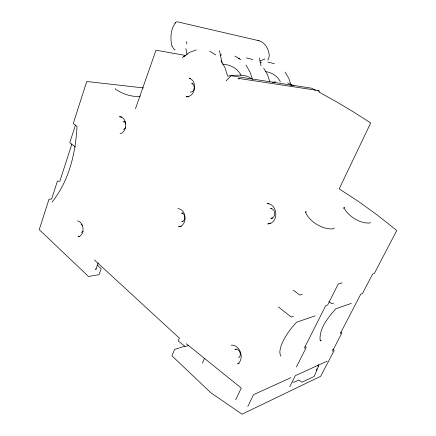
<?xml version="1.0" encoding="UTF-8"?>
<svg xmlns="http://www.w3.org/2000/svg" width="436" height="436" viewBox="0 0 436 436"><rect width="100%" height="100%" fill="white"/><g stroke="black" fill="none" stroke-linecap="round" stroke-linejoin="round"><path stroke-width="0.65" d="M96.062 268.467L95.746 269.671L98.187 262.886M75.483 125.001L69.793 142.681L75.357 147.063M71.875 144.022L59.863 181.163L57.378 181.24L51.644 199.05L49.001 199.198L39.24 229.647L88.497 276.484L99.043 274.669L101.185 268.783L97.19 265.093M135.465 108.755L156.006 50.194L185.447 55.427M316.204 370.644L316.977 368.823M318.008 366.398L318.781 364.578M202.369 363.193L204.484 358.447M305.5 212.692L306.072 211.471L305.69 212.463C309.124 221.739 323.632 230.197 333.426 228.764L334.248 227.963M125.682 127.165L124.734 128.718L123.393 129.388M235.691 399.796L241.277 388.067L186.341 343.77M343.666 208.413L344.255 207.187L344.058 208.076C348.369 216.31 360.409 223.881 369.788 222.987L370.404 222.278M247.812 406.434L253.523 394.684L290.959 377.647M304.274 348.282L325.725 305.631L327.654 304.993L338.243 283.989L342.211 282.844M296.42 366.976L306.241 347.481L305.205 346.642M289.809 386.585L295.341 375.652L327.147 361.172M340.194 333.725L360.806 294.093L362.441 293.559L372.578 274.091L374.268 273.606L396.76 230.491L377.418 215.133L358.207 201.269L339.192 188.87L370.709 122.947L353.106 111.72L335.818 101.414L318.869 91.991M332.406 351.22L341.873 333.05L340.827 332.254M175.065 23.108L175.942 22.176C170.536 28.678 170.078 38.281 171.931 46.243M267.84 60.059L268.799 58.244L269.274 55.04C268.456 48.99 265.333 42.494 259.006 40.75L177.507 21.849L176.46 21.909M52.157 202.015C69.046 180.684 75.668 153.183 77.009 126.456L73.232 123.601L86.737 81.478L143.4 87.93M83.134 231.287L81.396 232.355M140.31 95.964L139.951 96.383C131.476 97.054 122.216 93.953 115.355 89.031L115.311 88.557M226.142 80.791L231.085 75.722L311.724 88.225L315.719 90.312M182.373 57.628L189.709 52.32L196.293 49.917M238.677 357.825C242.432 355.373 239.299 347.677 234.846 349.438L236.121 348.985M183.665 56.56L184.842 55.977M259.927 61.073L264.908 58.974M239.25 363.275L237.62 363.902C244.978 358.839 240.165 344.544 231.194 345.149M220.491 55.165L221.668 54.756M315.075 315.866L296.714 322.171C290.354 328.722 284.937 336.276 281.46 344.756C280.353 348.408 278.735 352.637 280.888 356.223M351.329 303.407L335.824 308.737C328.428 317.277 319.757 327.365 320.008 339.284L321.125 341.023L320.057 340.184M238.448 58.626L239.735 58.195M293.417 316.253L291.183 316.988L278.435 306.955M333.545 303.058L331.671 303.674L329.022 301.712M260.227 62.751L261.491 62.343M188.347 345.503L185.153 346.527L178.231 340.914L179.392 338.183L94.41 259.949M184.641 346.217L174.618 349.416L171.909 355.781L210.648 392.613L242.051 414.2L320.705 376.273L334.183 350.44L332.717 349.291M120.069 133.759C127.661 131.994 127.672 117.36 119.48 116.755L121.802 116.908M302.164 294.393L299.799 295.068L293.33 290.174M258.003 40.777L259.006 40.75M272.522 82.279L275.574 81.875M270.369 223.57L267.802 223.902C279.078 223.336 278.043 203.977 267.137 203.601L269.067 203.432M272.86 218.098L270.843 218.338C276.31 218.038 275.814 208.675 270.522 208.473L271.868 208.343M181.398 226.458L178.564 226.78C187.785 225.766 186.842 209.422 177.948 208.544M79.804 236.59L78.071 236.786C85.233 235.402 84.339 222.256 77.504 220.883M183.142 221.417L181.801 221.559C186.074 221.074 185.638 213.52 181.512 213.095L182.869 212.975M190.287 92.154C194.69 92.508 195.78 84.802 191.682 83.565L192.952 83.734M125.148 121.611L123.121 121.497L125.083 122.434L125.851 124.129M188.352 96.928L186.079 96.683C195.579 97.473 197.906 80.796 189.077 78.164L190.783 78.404M292.932 382.138L294.507 382.04L298.916 379.979L301.963 382.258L314.149 376.464L318.585 366.033L317.572 365.308M238.492 78.393L318.596 90.584M222.567 64.141C230.11 64.664 237.833 68.278 241.092 75.444M265.54 71.608C271.813 72.338 277.65 76.191 280.424 81.914M81.123 224.622L82.399 225.172M267.971 62.086L274.288 63.667M246.329 57.895L252.755 59.519M175.125 49.748L173.588 48.87L172.22 46.102M318.345 90.595L319.005 90.884L319.027 91.631A0.758 0.643 -77.1 0 0 318.792 90.661A0.758 0.643 -77.1 0 0 317.92 90.933M290.741 84.431L293.641 85.799M287.727 82.829L289.984 84.132L290.943 85.423M234.862 56.064L240.852 59.656M209.689 51.214L215.782 54.936M251.567 78.938C245.103 73.373 235.402 75.335 227.608 76.093L225.02 67.716L220.998 60.533M285.03 72.049L288.828 78.436L291.112 85.309M263.709 68.212L267.59 74.867L269.873 81.963M245.969 65.024L249.915 71.896L252.515 79.379M259.42 58.015L261.028 65.825M219.542 50.62L221.973 62.866M186.434 41.605L186.908 44.074M185.845 48.554L187 54.533M239.004 78.938L238.127 78.447A0.888 0.698 -81.1 0 1 239.004 78.938"/></g></svg>
